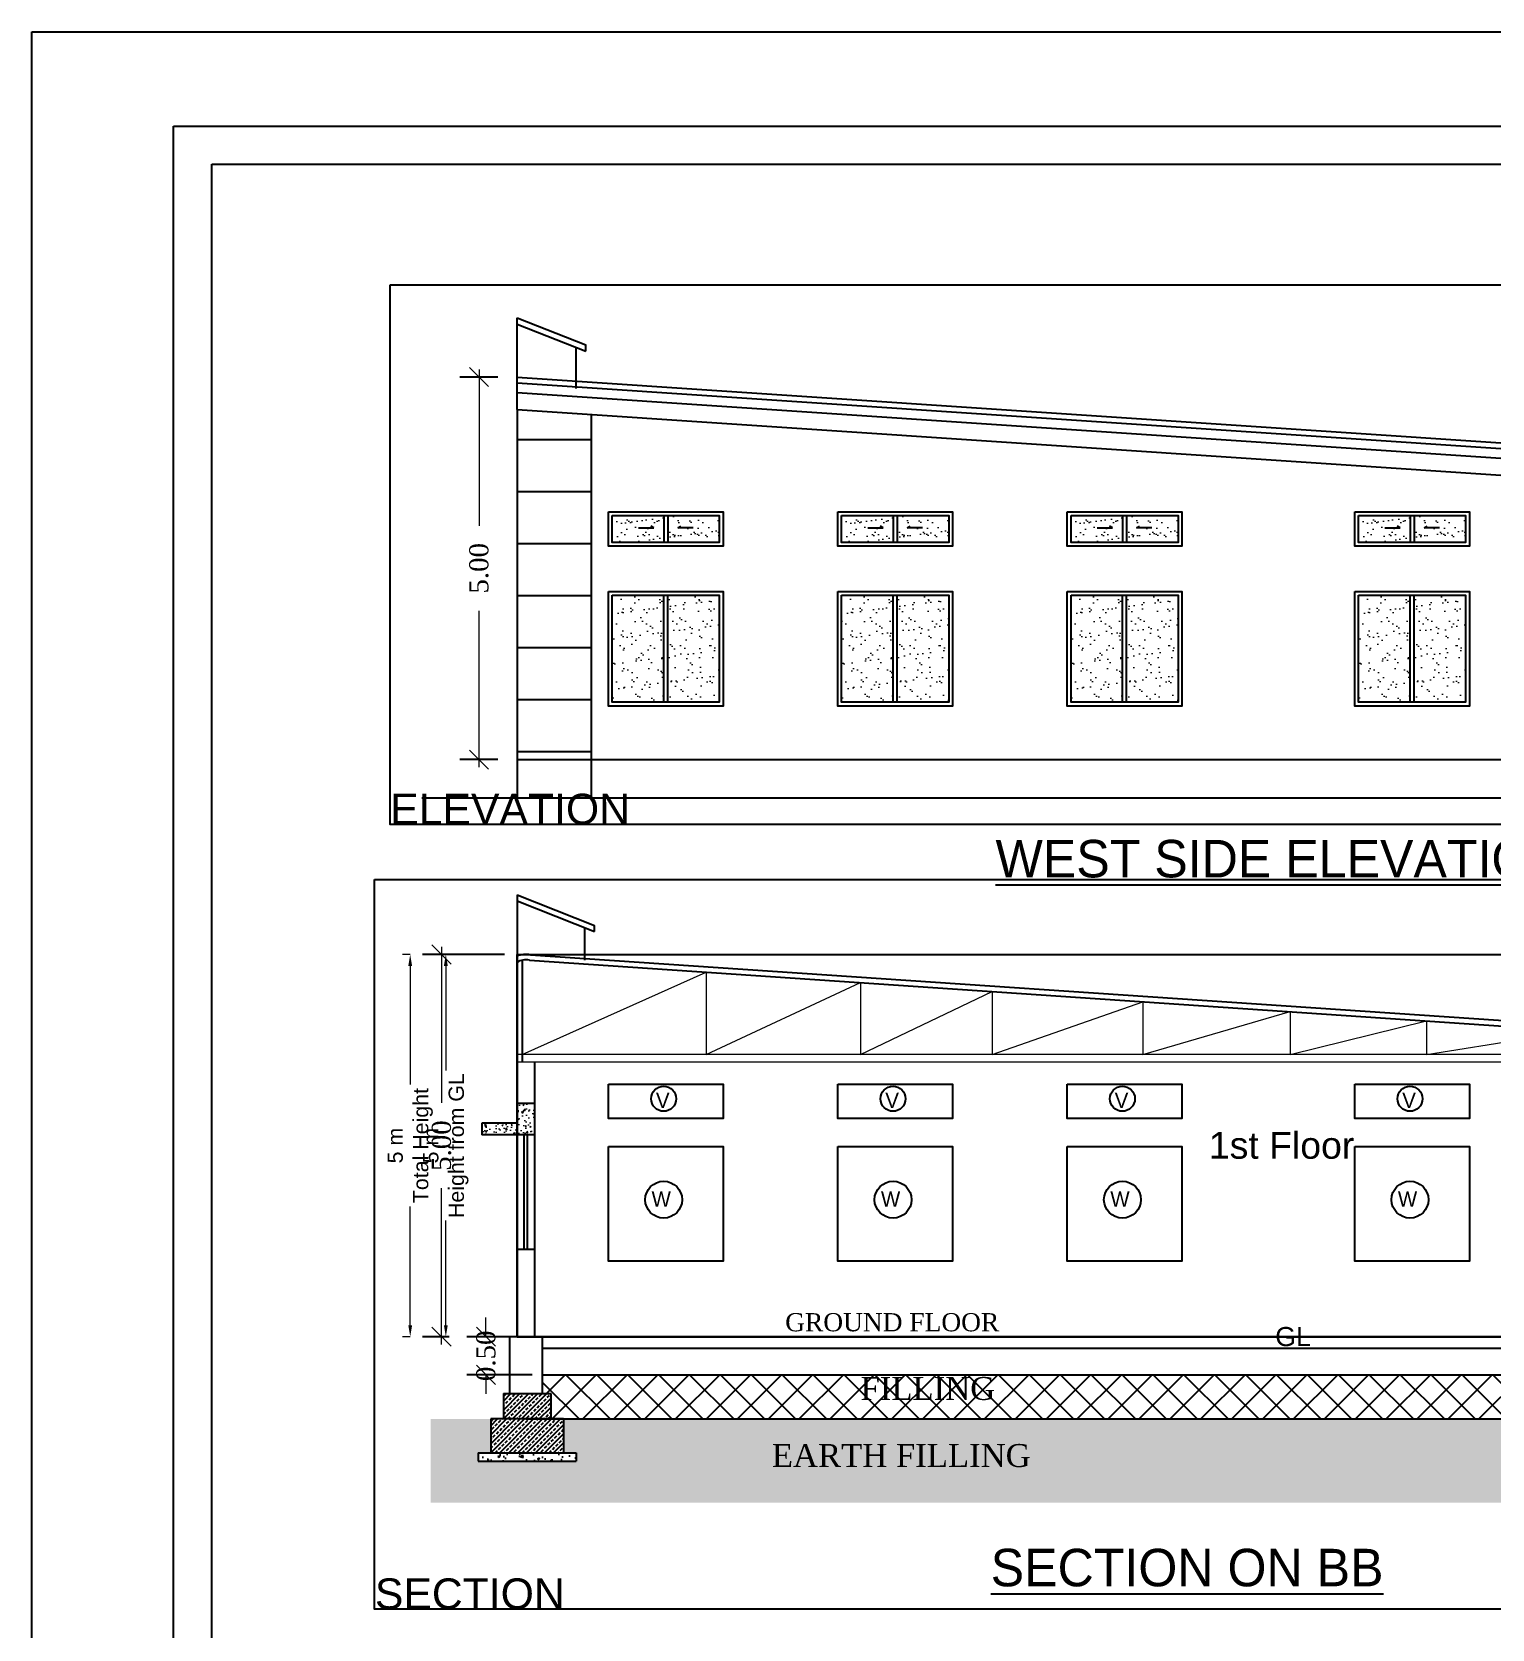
# Model space of a CAD drawing. Header units: metres. Extents: x 4203 to 4342, y -2959 to -2859.
# Drawn here: x 4296.4 to 4315.5, y -2945.66 to -2924.77 of the extents above; entities that cross this region are included whole.
import ezdxf

# ---------------------------------------------------------------- set-up
doc = ezdxf.new("R2010")
doc.units = ezdxf.units.M
doc.header["$LTSCALE"] = 0.1
doc.layers.get('0').update_dxf_attribs({"true_color": 0xffffff})
for name, color, linetype, true_color in [('__BN_BuildingPlan', 52, 'Continuous', 0xbdbd00), ('__BN_ElevationPlan', 7, 'Continuous', 0x4b0082), ('__BN_FloorInSection', 132, 'Continuous', 0x00bdbd), ('__BN_GroundLevel', 63, 'Continuous', 0xadbd7e), ('__BN_Section', 75, 'Continuous', 0x6b8156), ('__BN_SectionDimensions', 7, 'Continuous', 0x40e0d0)]:
    doc.layers.add(name, color=color, linetype=linetype, true_color=true_color)
doc.styles.add('ArialStyle', font='arial.ttf')
doc.styles.add('BuildNowFont', font='arial.ttf')
doc.styles.add('PreDCRFont', font='times.ttf', dxfattribs={"height": 0.25})
doc.styles.add('SPECTRUM 1', font='arial.ttf', dxfattribs={"height": 200})
doc.styles.get("Standard").update_dxf_attribs({"font": 'times.ttf'})
doc.dimstyles.new('PDCR-PLOT-INT', dxfattribs={"dimtxt": 0.25, "dimasz": 0.25, "dimexe": 0.25, "dimexo": 0.25, "dimgap": 0.25, "dimtad": 0, "dimzin": 0, "dimdsep": 46, "dimtxsty": 'PreDCRFont', "dimblk": 'OBLIQUE', "dimcen": 0.5, "dimdle": 0.1, "dimadec": 0, "dimazin": 0, "dimtfac": 1, "dimtix": 1, "dimtofl": 0, "dimtmove": 1, "dimatfit": 1, "dimfxl": 1, "dimtolj": 1, "dimtzin": 0, "dimlwd": 15, "dimarcsym": 0})
doc.dimstyles.new('PDF_OPTIMIZED', dxfattribs={"dimtxt": 0.2, "dimasz": 0.15, "dimexe": 0.1, "dimexo": 0, "dimgap": 0.05, "dimtad": 0, "dimdsep": 46, "dimtxsty": 'ArialStyle', "dimcen": 0.09, "dimclrd": 256, "dimclre": 256, "dimclrt": 256, "dimadec": 0, "dimazin": 0, "dimtfac": 1, "dimtdec": 4, "dimtofl": 0, "dimtmove": 0, "dimatfit": 3, "dimfxl": 1, "dimtolj": 1, "dimtzin": 0, "dimlwd": 15, "dimlwe": 9, "dimarcsym": 0})

# ---------------------------------------------------------------- blocks, each defined once
blk = doc.blocks.new('_Oblique')
at = {"color": 0, "linetype": 'ByBlock', "lineweight": -2}
blk.add_line((-0.5, -0.5), (0.5, 0.5), dxfattribs=at)
blk = doc.blocks.new('*D43')
at = {"color": 0, "lineweight": -2, "transparency": 16777216}
for p, q in [((4302.585, -2936.839), (4301.511, -2936.839)), ((4301.861, -2941.838), (4301.511, -2941.838))]:
    blk.add_line(p, q, dxfattribs=at)
at = {"color": 0, "lineweight": 15, "transparency": 16777216}
for p, q in [((4301.761, -2936.739), (4301.761, -2938.781)), ((4301.761, -2941.938), (4301.761, -2939.896))]:
    blk.add_line(p, q, dxfattribs=at)
at = {"layer": 'Defpoints', "color": 0, "transparency": 16777216}
for p in [(4302.835, -2936.839, -0.813), (4301.761, -2941.838), (4302.111, -2941.838, -0.284)]:
    blk.add_point(p, dxfattribs=at)
at = {"color": 0, "lineweight": 15, "transparency": 16777216, "xscale": 0.25, "yscale": 0.25, "zscale": 0.25}
for p, rotation in [((4301.761, -2936.839), 90), ((4301.761, -2941.838), 270)]:
    blk.add_blockref('_Oblique', p, dxfattribs=dict(at, rotation=rotation))
at = {"color": 0, "transparency": 16777216, "insert": (4301.761, -2939.339), "char_height": 0.25, "attachment_point": 5, "rotation": 90, "style": 'PreDCRFont'}
blk.add_mtext('\\A1;5.00', dxfattribs=at)
blk = doc.blocks.new('*D44')
at = {"color": 0, "lineweight": -2, "transparency": 16777216}
for p, q in [((4302.498, -2929.288), (4302.001, -2929.288)), ((4302.498, -2934.291), (4302.001, -2934.291))]:
    blk.add_line(p, q, dxfattribs=at)
at = {"color": 0, "lineweight": 15, "transparency": 16777216}
for p, q in [((4302.251, -2929.188), (4302.251, -2931.232)), ((4302.251, -2934.391), (4302.251, -2932.347))]:
    blk.add_line(p, q, dxfattribs=at)
at = {"layer": 'Defpoints', "color": 0, "transparency": 16777216}
for p in [(4302.748, -2929.288, -0.529), (4302.251, -2934.291), (4302.748, -2934.291, -0.241)]:
    blk.add_point(p, dxfattribs=at)
at = {"color": 0, "lineweight": 15, "transparency": 16777216, "xscale": 0.25, "yscale": 0.25, "zscale": 0.25}
for p, rotation in [((4302.251, -2929.288), 90), ((4302.251, -2934.291), 270)]:
    blk.add_blockref('_Oblique', p, dxfattribs=dict(at, rotation=rotation))
at = {"color": 0, "transparency": 16777216, "insert": (4302.251, -2931.789), "char_height": 0.25, "attachment_point": 5, "rotation": 90, "style": 'PreDCRFont'}
blk.add_mtext('\\A1;5.00', dxfattribs=at)
blk = doc.blocks.new('*D47')
at = {"color": 0, "lineweight": 15, "transparency": 16777216}
for p, q in [((4302.342, -2941.838), (4302.342, -2941.588)), ((4302.342, -2942.337), (4302.342, -2942.587))]:
    blk.add_line(p, q, dxfattribs=at)
at = {"color": 0, "lineweight": -2, "transparency": 16777216}
for p, q in [((4302.946, -2941.838), (4302.092, -2941.838)), ((4302.946, -2942.337), (4302.092, -2942.337))]:
    blk.add_line(p, q, dxfattribs=at)
at = {"layer": 'Defpoints', "color": 0, "transparency": 16777216}
for p in [(4302.342, -2941.838), (4303.196, -2941.838, -0.52), (4303.196, -2942.337, -0.526)]:
    blk.add_point(p, dxfattribs=at)
at = {"color": 0, "lineweight": 15, "transparency": 16777216, "xscale": 0.25, "yscale": 0.25, "zscale": 0.25}
for p, rotation in [((4302.342, -2941.838), 270), ((4302.342, -2942.337), 90)]:
    blk.add_blockref('_Oblique', p, dxfattribs=dict(at, rotation=rotation))
at = {"color": 0, "transparency": 16777216, "insert": (4302.342, -2942.088), "char_height": 0.25, "attachment_point": 5, "rotation": 90, "style": 'PreDCRFont'}
blk.add_mtext('\\A1;0.50', dxfattribs=at)
blk = doc.blocks.new('*D86')
at = {"layer": '__BN_SectionDimensions', "color": 133, "lineweight": 9, "true_color": 0x40e0d0, "transparency": 16777216}
for p, q in [((4301.351, -2936.839), (4301.251, -2936.839)), ((4301.351, -2941.838), (4301.251, -2941.838))]:
    blk.add_line(p, q, dxfattribs=at)
at = {"layer": '__BN_SectionDimensions', "color": 133, "lineweight": 15, "true_color": 0x40e0d0, "transparency": 16777216}
for p, q in [((4301.351, -2936.989), (4301.351, -2938.54)), ((4301.351, -2941.688), (4301.351, -2940.137))]:
    blk.add_line(p, q, dxfattribs=at)
at = {"layer": '__BN_SectionDimensions', "color": 133, "true_color": 0x40e0d0, "transparency": 16777216}
for points in [[(4301.326, -2936.989), (4301.376, -2936.989), (4301.351, -2936.839)], [(4301.326, -2941.688), (4301.376, -2941.688), (4301.351, -2941.838)]]:
    blk.add_solid(points, dxfattribs=at)
at = {"layer": 'Defpoints', "color": 0, "transparency": 16777216}
for p in [(4301.351, -2936.839), (4301.351, -2936.839), (4301.351, -2941.838)]:
    blk.add_point(p, dxfattribs=at)
at = {"layer": '__BN_SectionDimensions', "color": 133, "true_color": 0x40e0d0, "transparency": 16777216, "insert": (4301.351, -2939.339), "char_height": 0.2, "attachment_point": 5, "rotation": 90, "style": 'ArialStyle'}
blk.add_mtext('\\A1;5 m^JTotal Height', dxfattribs=at)
blk = doc.blocks.new('*D87')
at = {"layer": '__BN_SectionDimensions', "color": 133, "lineweight": 9, "true_color": 0x40e0d0, "transparency": 16777216}
for p, q in [((4301.817, -2936.839), (4301.717, -2936.839)), ((4301.817, -2941.838), (4301.717, -2941.838))]:
    blk.add_line(p, q, dxfattribs=at)
at = {"layer": '__BN_SectionDimensions', "color": 133, "lineweight": 15, "true_color": 0x40e0d0, "transparency": 16777216}
for p, q in [((4301.817, -2936.989), (4301.817, -2938.358)), ((4301.817, -2941.688), (4301.817, -2940.32))]:
    blk.add_line(p, q, dxfattribs=at)
at = {"layer": '__BN_SectionDimensions', "color": 133, "true_color": 0x40e0d0, "transparency": 16777216}
for points in [[(4301.792, -2936.989), (4301.842, -2936.989), (4301.817, -2936.839)], [(4301.792, -2941.688), (4301.842, -2941.688), (4301.817, -2941.838)]]:
    blk.add_solid(points, dxfattribs=at)
at = {"layer": 'Defpoints', "color": 0, "transparency": 16777216}
for p in [(4301.817, -2936.839), (4301.817, -2936.839), (4301.817, -2941.838)]:
    blk.add_point(p, dxfattribs=at)
at = {"layer": '__BN_SectionDimensions', "color": 133, "true_color": 0x40e0d0, "transparency": 16777216, "insert": (4301.817, -2939.339), "char_height": 0.2, "attachment_point": 5, "rotation": 90, "style": 'ArialStyle'}
blk.add_mtext('\\A1;5 m^JHeight from GL', dxfattribs=at)

msp = doc.modelspace()

# ---------------------------------------------------------------- hatches: boundary and pattern name
h = msp.add_hatch()
h.set_pattern_fill('_USER', color=8, scale=0.68, style=0, pattern_type=0)
h.set_pattern_definition([(0, (4733.6146, -316.8647), (0, 0.68), [])])
h.paths.add_polyline_path([(4302.748, -2929.711), (4303.716, -2929.776), (4303.716, -2934.276), (4302.763, -2934.276)])
at = {"lineweight": 5, "ltscale": 0.5}
h = msp.add_hatch(dxfattribs=at)
h.set_pattern_fill('AR-SAND', color=8, scale=0.004, style=0)
h.set_pattern_definition([(37.5, (5110.3265, -298.917), (-0.006400125, 0.195765295), [0, -0.154432, 0, -0.17272, 0, -0.1651]), (7.5, (5110.3265, -298.917), (0.179809313, 0.28673004), [0, -0.083312, 0, -0.139192, 0, -0.05334]), (327.5, (5110.20153, -298.917), (0.316396948, 0.000574874), [0, -0.0508, 0, -0.18288, 0, -0.23876]), (317.5, (5110.20153, -298.917), (0.30542258, 0.08917173), [0, -0.0254, 0, -0.119888, 0, -0.13716])])
h.paths.add_polyline_path([(4303.994, -2931.1), (4303.994, -2931.45), (4304.669, -2931.45), (4304.669, -2931.1)])
h.paths.add_polyline_path([(4304.719, -2931.1), (4304.719, -2931.45), (4305.394, -2931.45), (4305.394, -2931.1)])
h = msp.add_hatch(dxfattribs=at)
h.set_pattern_fill('AR-SAND', color=8, scale=0.004, style=0)
h.set_pattern_definition([(37.5, (5113.3265, -298.917), (-0.006400125, 0.195765295), [0, -0.154432, 0, -0.17272, 0, -0.1651]), (7.5, (5113.3265, -298.917), (0.179809313, 0.28673004), [0, -0.083312, 0, -0.139192, 0, -0.05334]), (327.5, (5113.20153, -298.917), (0.316396948, 0.000574874), [0, -0.0508, 0, -0.18288, 0, -0.23876]), (317.5, (5113.20153, -298.917), (0.30542258, 0.08917173), [0, -0.0254, 0, -0.119888, 0, -0.13716])])
h.paths.add_polyline_path([(4306.994, -2931.1), (4306.994, -2931.45), (4307.669, -2931.45), (4307.669, -2931.1)])
h.paths.add_polyline_path([(4307.719, -2931.1), (4307.719, -2931.45), (4308.394, -2931.45), (4308.394, -2931.1)])
h = msp.add_hatch(dxfattribs=at)
h.set_pattern_fill('AR-SAND', color=8, scale=0.004, style=0)
h.set_pattern_definition([(37.5, (5116.3265, -298.917), (-0.006400125, 0.195765295), [0, -0.154432, 0, -0.17272, 0, -0.1651]), (7.5, (5116.3265, -298.917), (0.179809313, 0.28673004), [0, -0.083312, 0, -0.139192, 0, -0.05334]), (327.5, (5116.20153, -298.917), (0.316396948, 0.000574874), [0, -0.0508, 0, -0.18288, 0, -0.23876]), (317.5, (5116.20153, -298.917), (0.30542258, 0.08917173), [0, -0.0254, 0, -0.119888, 0, -0.13716])])
h.paths.add_polyline_path([(4309.994, -2931.1), (4309.994, -2931.45), (4310.669, -2931.45), (4310.669, -2931.1)])
h.paths.add_polyline_path([(4310.719, -2931.1), (4310.719, -2931.45), (4311.394, -2931.45), (4311.394, -2931.1)])
h = msp.add_hatch(dxfattribs=at)
h.set_pattern_fill('AR-SAND', color=8, scale=0.004, style=0)
h.set_pattern_definition([(37.5, (5120.08757, -298.917), (-0.006400125, 0.195765295), [0, -0.154432, 0, -0.17272, 0, -0.1651]), (7.5, (5120.08757, -298.917), (0.179809313, 0.28673004), [0, -0.083312, 0, -0.139192, 0, -0.05334]), (327.5, (5119.9626, -298.917), (0.316396948, 0.000574874), [0, -0.0508, 0, -0.18288, 0, -0.23876]), (317.5, (5119.9626, -298.917), (0.30542258, 0.08917173), [0, -0.0254, 0, -0.119888, 0, -0.13716])])
h.paths.add_polyline_path([(4313.755, -2931.1), (4313.755, -2931.45), (4314.43, -2931.45), (4314.43, -2931.1)])
h.paths.add_polyline_path([(4314.48, -2931.1), (4314.48, -2931.45), (4315.155, -2931.45), (4315.155, -2931.1)])
h = msp.add_hatch(dxfattribs=at)
h.set_pattern_fill('AR-SAND', color=8, scale=0.005, style=0)
h.set_pattern_definition([(37.5, (5110.3265, -295.94267), (-0.008000156, 0.244706619), [0, -0.19304, 0, -0.2159, 0, -0.206375]), (7.5, (5110.3265, -295.94267), (0.22476164, 0.35841255), [0, -0.10414, 0, -0.17399, 0, -0.066675]), (327.5, (5110.17029, -295.94267), (0.395496185, 0.000718592), [0, -0.0635, 0, -0.2286, 0, -0.29845]), (317.5, (5110.1703, -295.94267), (0.381778226, 0.11146466), [0, -0.03175, 0, -0.14986, 0, -0.17145])])
h.paths.add_polyline_path([(4304.669, -2932.141), (4303.994, -2932.141), (4303.994, -2933.541), (4304.669, -2933.541)])
h.paths.add_polyline_path([(4305.394, -2932.141), (4304.719, -2932.141), (4304.719, -2933.541), (4305.394, -2933.541)])
h = msp.add_hatch(dxfattribs=at)
h.set_pattern_fill('AR-SAND', color=8, scale=0.005, style=0)
h.set_pattern_definition([(37.5, (5113.3265, -295.94267), (-0.008000156, 0.244706619), [0, -0.19304, 0, -0.2159, 0, -0.206375]), (7.5, (5113.3265, -295.94267), (0.22476164, 0.35841255), [0, -0.10414, 0, -0.17399, 0, -0.066675]), (327.5, (5113.17029, -295.94267), (0.395496185, 0.000718592), [0, -0.0635, 0, -0.2286, 0, -0.29845]), (317.5, (5113.1703, -295.94267), (0.381778226, 0.11146466), [0, -0.03175, 0, -0.14986, 0, -0.17145])])
h.paths.add_polyline_path([(4307.669, -2932.141), (4306.994, -2932.141), (4306.994, -2933.541), (4307.669, -2933.541)])
h.paths.add_polyline_path([(4308.394, -2932.141), (4307.719, -2932.141), (4307.719, -2933.541), (4308.394, -2933.541)])
h = msp.add_hatch(dxfattribs=at)
h.set_pattern_fill('AR-SAND', color=8, scale=0.005, style=0)
h.set_pattern_definition([(37.5, (5116.3265, -295.94267), (-0.008000156, 0.244706619), [0, -0.19304, 0, -0.2159, 0, -0.206375]), (7.5, (5116.3265, -295.94267), (0.22476164, 0.35841255), [0, -0.10414, 0, -0.17399, 0, -0.066675]), (327.5, (5116.17029, -295.94267), (0.395496185, 0.000718592), [0, -0.0635, 0, -0.2286, 0, -0.29845]), (317.5, (5116.1703, -295.94267), (0.381778226, 0.11146466), [0, -0.03175, 0, -0.14986, 0, -0.17145])])
h.paths.add_polyline_path([(4310.669, -2932.141), (4309.994, -2932.141), (4309.994, -2933.541), (4310.669, -2933.541)])
h.paths.add_polyline_path([(4311.394, -2932.141), (4310.719, -2932.141), (4310.719, -2933.541), (4311.394, -2933.541)])
h = msp.add_hatch(dxfattribs=at)
h.set_pattern_fill('AR-SAND', color=8, scale=0.005, style=0)
h.set_pattern_definition([(37.5, (5120.08757, -295.94267), (-0.008000156, 0.244706619), [0, -0.19304, 0, -0.2159, 0, -0.206375]), (7.5, (5120.08757, -295.94267), (0.22476164, 0.35841255), [0, -0.10414, 0, -0.17399, 0, -0.066675]), (327.5, (5119.93136, -295.94267), (0.395496185, 0.000718592), [0, -0.0635, 0, -0.2286, 0, -0.29845]), (317.5, (5119.93136, -295.94267), (0.381778226, 0.11146466), [0, -0.03175, 0, -0.14986, 0, -0.17145])])
h.paths.add_polyline_path([(4314.43, -2932.141), (4313.755, -2932.141), (4313.755, -2933.541), (4314.43, -2933.541)])
h.paths.add_polyline_path([(4315.155, -2932.141), (4314.48, -2932.141), (4314.48, -2933.541), (4315.155, -2933.541)])
h = msp.add_hatch(dxfattribs=at)
h.set_pattern_fill('AR-CONC', color=8, scale=0.001, style=0)
h.set_pattern_definition([(50, (4958.95383, -325.57521), (0.182184669, -0.0159390855), [0.01905, -0.20955]), (355, (4958.95383, -325.5752), (-0.035243421, 0.191056845), [0.01524, -0.167640584]), (100.451445, (4958.96901, -325.57654), (0.146941247, 0.175117752), [0.016190009, -0.178090245]), (46.1842, (4958.95383, -325.5244), (0.27107904, -0.042042328), [0.028575, -0.314325]), (96.635558, (4958.97642, -325.5279), (0.237404134, 0.247426125), [0.024285023, -0.267135608]), (351.184151, (4958.95383, -325.5244), (0.237404134, 0.247426125), [0.022859967, -0.251459732]), (21, (4958.97923, -325.53711), (0.151614391, -0.102265198), [0.01905, -0.20955]), (326, (4958.97923, -325.5371), (0.061802028, 0.184187966), [0.01524, -0.16764]), (71.451445, (4958.99186, -325.54563), (0.213416419, 0.081922769), [0.016190009, -0.178089938]), (37.5, (4958.95383, -325.57521), (0.0030886033, 0.0845550389), [0, -0.165608, 0, -0.17018, 0, -0.168275]), (7.5, (4958.95383, -325.57521), (0.0668196625, 0.1001805748), [0, -0.097028, 0, -0.161798, 0, -0.064135]), (327.5, (4958.897185, -325.57521), (0.1355905952, -0.005728744), [0, -0.0635, 0, -0.19812, 0, -0.26289]), (317.5, (4958.87179, -325.57521), (0.1481291814, 0.025426491), [0, -0.08255, 0, -0.131572, 0, -0.18669])])
h.paths.add_polyline_path([(4302.288, -2939.046), (4302.748, -2939.046), (4302.748, -2938.79), (4302.978, -2938.79), (4302.978, -2939.196), (4302.288, -2939.196)])
h = msp.add_hatch()
h.set_pattern_fill('ANSI37', color=8, scale=0.09)
h.set_pattern_definition([(45, (0, -10.09935), (-0.202055763, 0.202055763), []), (135, (0, -10.09935), (-0.202055763, -0.202055763), [])])
h.paths.add_polyline_path([(4322.34, -2942.582), (4322.418, -2942.582), (4322.426, -2942.337), (4303.086, -2942.337), (4303.078, -2942.582), (4303.191, -2942.582), (4303.191, -2942.914), (4303.357, -2942.914), (4322.34, -2942.914)])
h = msp.add_hatch()
h.set_pattern_fill('ANSI33', color=8, scale=0.331837, angle=-0.0008, style=0)
h.set_pattern_definition([(44.999, (4302.5703, -2942.91393), (-0.05866, 0.058662), []), (44.999, (4302.628964, -2942.91393), (-0.05866, 0.058662), [0.0414796, -0.02074])])
h.paths.add_polyline_path([(4303.191, -2942.914), (4303.191, -2942.582), (4302.57, -2942.582), (4302.57, -2942.914)])
at = {"lineweight": 0}
h = msp.add_hatch(dxfattribs=at)
h.set_pattern_fill('EARTH', color=256, scale=0.05, angle=45)
h.set_pattern_definition([(45, (0, -10.09935), (3e-17, 0.449012806), [0.3175, -0.3175]), (45, (-0.0842, -10.01516), (3e-17, 0.449012806), [0.3175, -0.3175]), (45, (-0.16838, -9.93097), (3e-17, 0.449012806), [0.3175, -0.3175]), (135, (-0.16838, -9.87484), (-0.449012806, 3e-17), [0.3175, -0.3175]), (135, (-0.0842, -9.79065), (-0.449012806, 3e-17), [0.3175, -0.3175]), (135, (3e-17, -9.70646), (-0.449012806, 3e-17), [0.3175, -0.3175])])
h.paths.add_polyline_path([(4323.734, -2943.424), (4323.293, -2943.424), (4323.293, -2943.461), (4323.351, -2943.476), (4323.36, -2943.52), (4323.244, -2943.467), (4322.008, -2943.467), (4322.008, -2943.356), (4322.174, -2943.356), (4322.174, -2942.914), (4303.357, -2942.914), (4303.357, -2943.356), (4303.523, -2943.356), (4303.523, -2943.467), (4302.238, -2943.467), (4302.238, -2943.356), (4302.404, -2943.356), (4302.404, -2942.914), (4301.62, -2942.914), (4301.62, -2944.007), (4323.734, -2944.007)])
h = msp.add_hatch()
h.set_pattern_fill('ANSI33', color=8, scale=0.331837, angle=-0.0008, style=0)
h.set_pattern_definition([(44.999, (4302.40438, -2943.356375), (-0.05866, 0.058662), []), (44.999, (4302.46304, -2943.35638), (-0.05866, 0.058662), [0.0414796, -0.02074])])
h.paths.add_polyline_path([(4302.902, -2943.356), (4303.357, -2943.356), (4303.357, -2942.914), (4302.57, -2942.914), (4302.404, -2942.914), (4302.404, -2943.356)])
at = {"linetype": 'Continuous'}
h = msp.add_hatch(dxfattribs=at)
h.set_pattern_fill('AR-CONC', color=8, scale=0.036084)
h.set_pattern_definition([(50, (1893.59213, -12769.91365), (0.2588135717, -0.0226432536), [0.027062729, -0.297690018]), (355, (1893.59213, -12769.91365), (-0.05006653, 0.271418291), [0.021650183, -0.2381520144]), (100.4514445, (1893.6137, -12769.91554), (0.208747041, 0.2487750343), [0.0229997805, -0.2529975854]), (46.1842, (1893.59213, -12769.8415), (0.385099504, -0.059725379), [0.040594093, -0.446535027]), (96.6356355, (1893.6242, -12769.84646), (0.337260038, 0.351497435), [0.03449969, -0.379496592]), (351.184164, (1893.59213, -12769.8415), (0.337260038, 0.351497435), [0.032475275, -0.357228022]), (21, (1893.6282, -12769.85953), (0.215385783, -0.1452795452), [0.027062729, -0.297690018]), (326, (1893.6282, -12769.85953), (0.087797025, 0.261660521), [0.021650183, -0.2381520144]), (71.4514447, (1893.64616, -12769.87163), (0.3031828054, 0.1163809754), [0.02299978, -0.2529975854]), (37.5, (1893.59213, -12769.91365), (0.0043877182, 0.120120215), [0, -0.2352653233, 0, -0.2417603783, 0, -0.2390541054]), (7.5, (1893.59213, -12769.91365), (0.094925061, 0.1423180965), [0, -0.1378394993, 0, -0.2298527776, 0, -0.0911111873]), (327.5, (1893.51166, -12769.91365), (0.1926225584, -0.0081386184), [0, -0.0902090964, 0, -0.2814523807, 0, -0.373465659]), (317.5, (1893.47558, -12769.91365), (0.2104347894, 0.03612152), [0, -0.1172718253, 0, -0.1869132477, 0, -0.2652147433])])
h.paths.add_polyline_path([(4303.523, -2943.467), (4303.523, -2943.356), (4302.57, -2943.356), (4302.238, -2943.356), (4302.238, -2943.467)])

# ---------------------------------------------------------------- linework, layer by layer
at = {"color": 1, "ltscale": 3}
for p, q in [((4302.748, -2928.595, -0.529), (4302.748, -2928.515, -0.529)), ((4302.748, -2928.515, -0.529), (4303.646, -2928.868, -0.529)), ((4302.748, -2929.711, -0.529), (4302.748, -2928.515, -0.529)), ((4302.748, -2928.595, -0.529), (4303.646, -2928.948, -0.529)), ((4303.522, -2929.436, -0.529), (4303.522, -2928.9, -0.529)), ((4303.646, -2928.948, -0.529), (4303.646, -2928.868, -0.529)), ((4302.748, -2936.06, -0.813), (4303.761, -2936.459, -0.813)), ((4302.748, -2936.06, -0.813), (4302.748, -2938.146, -0.813)), ((4302.748, -2936.14, -0.813), (4303.761, -2936.539, -0.813)), ((4303.761, -2936.539, -0.813), (4303.761, -2936.459, -0.813)), ((4303.637, -2936.913, -0.813), (4303.637, -2936.49, -0.813)), ((4302.925, -2936.844, -0.813), (4322.823, -2938.188, -0.284)), ((4302.814, -2936.917, -1.029), (4302.814, -2938.248, -0.813)), ((4302.91, -2936.915, -0.813), (4322.809, -2938.259, -0.284))]:
    msp.add_line(p, q, dxfattribs=at)
at = {"color": 5}
for p, q in [((4302.748, -2929.711, -0.529), (4302.748, -2934.791, 0.043)), ((4303.716, -2929.776, -1.307), (4303.716, -2934.776, 0.652)), ((4302.748, -2930.816, -0.538), (4302.748, -2934.276, -0.015)), ((4304.669, -2931.1, -1.349), (4304.669, -2931.45, -1.349)), ((4304.719, -2931.1, -1.349), (4304.719, -2931.45, -1.349)), ((4307.669, -2931.1, -1.349), (4307.669, -2931.45, -1.349)), ((4307.719, -2931.1, -1.349), (4307.719, -2931.45, -1.349)), ((4310.669, -2931.1, -1.349), (4310.669, -2931.45, -1.349)), ((4310.719, -2931.1, -1.349), (4310.719, -2931.45, -1.349)), ((4314.43, -2931.1, -1.349), (4314.43, -2931.45, -1.349)), ((4314.48, -2931.1, -1.349), (4314.48, -2931.45, -1.349)), ((4302.748, -2934.291, -0.241), (4322.748, -2934.291, -0.741)), ((4301.504, -2934.791, 0.059), (4324.45, -2934.791, -0.141)), ((4302.748, -2934.791, -0.241), (4322.748, -2934.791, -0.741)), ((4302.748, -2934.791, -0.301), (4324.42, -2934.791, -0.741))]:
    msp.add_line(p, q, dxfattribs=at)
at = {"color": 8}
for p, q in [((4304.537, -2931.26, -0.587), (4304.497, -2931.239, -0.587)), ((4304.85, -2931.26, -0.587), (4304.891, -2931.239, -0.587)), ((4307.537, -2931.26, -0.587), (4307.497, -2931.239, -0.587)), ((4307.85, -2931.26, -0.587), (4307.891, -2931.239, -0.587)), ((4310.537, -2931.26, -0.587), (4310.497, -2931.239, -0.587)), ((4310.85, -2931.26, -0.587), (4310.891, -2931.239, -0.587)), ((4314.298, -2931.26, -0.587), (4314.258, -2931.239, -0.587)), ((4314.611, -2931.26, -0.587), (4314.652, -2931.239, -0.587)), ((4304.336, -2931.26, -0.587), (4304.537, -2931.26, -0.587)), ((4305.051, -2931.26, -0.587), (4304.85, -2931.26, -0.587)), ((4307.336, -2931.26, -0.587), (4307.537, -2931.26, -0.587)), ((4308.051, -2931.26, -0.587), (4307.85, -2931.26, -0.587)), ((4310.336, -2931.26, -0.587), (4310.537, -2931.26, -0.587)), ((4311.051, -2931.26, -0.587), (4310.85, -2931.26, -0.587)), ((4314.097, -2931.26, -0.587), (4314.298, -2931.26, -0.587)), ((4314.812, -2931.26, -0.587), (4314.611, -2931.26, -0.587))]:
    msp.add_line(p, q, dxfattribs=at)
at = {"color": 1}
for p, q in [((4304.669, -2933.541, -0.059), (4304.669, -2932.141, -0.059)), ((4304.719, -2933.541, -0.059), (4304.719, -2932.141, -0.059)), ((4307.669, -2933.541, -0.059), (4307.669, -2932.141, -0.059)), ((4307.719, -2933.541, -0.059), (4307.719, -2932.141, -0.059)), ((4310.669, -2933.541, -0.059), (4310.669, -2932.141, -0.059)), ((4310.719, -2933.541, -0.059), (4310.719, -2932.141, -0.059)), ((4314.43, -2933.541, -0.059), (4314.43, -2932.141, -0.059)), ((4314.48, -2933.541, -0.059), (4314.48, -2932.141, -0.059))]:
    msp.add_line(p, q, dxfattribs=at)
at = {"color": 8, "lineweight": 9}
for p, q in [((4302.814, -2938.146, -0.829), (4305.224, -2937.071, -0.751)), ((4305.224, -2937.071, -0.751), (4305.224, -2938.146, -0.747)), ((4305.224, -2938.146, -0.747), (4307.241, -2937.207, -0.698)), ((4307.241, -2937.207, -0.698), (4307.241, -2938.146, -0.694)), ((4307.241, -2938.146, -0.694), (4308.962, -2937.324, -0.652)), ((4308.962, -2937.324, -0.652), (4308.962, -2938.146, -0.649)), ((4308.962, -2938.146, -0.649), (4310.935, -2937.457, -0.6)), ((4310.935, -2937.457, -0.6), (4310.935, -2938.146, -0.597)), ((4310.935, -2938.146, -0.597), (4312.86, -2937.587, -0.549)), ((4312.86, -2937.587, -0.549), (4312.86, -2938.146, -0.546)), ((4312.86, -2938.146, -0.546), (4314.644, -2937.707, -0.501)), ((4314.644, -2937.707, -0.501), (4314.644, -2938.146, -0.498)), ((4314.644, -2938.146, -0.498), (4316.579, -2937.838, -0.45)), ((4322.748, -2938.146, -0.284), (4302.748, -2938.146, -0.813)), ((4322.748, -2938.248, -0.284), (4302.748, -2938.248, -0.813))]:
    msp.add_line(p, q, dxfattribs=at)
at = {"color": 6}
for p, q in [((4302.748, -2938.146, -0.813), (4302.748, -2941.838, -0.529)), ((4302.978, -2938.248, -0.813), (4302.978, -2941.838, -0.529)), ((4302.648, -2941.838, -0.529), (4302.648, -2942.582, -0.529)), ((4303.078, -2941.838, -0.529), (4302.648, -2941.838, -0.529)), ((4302.863, -2941.838, -0.529), (4322.418, -2941.838)), ((4303.078, -2941.838, -0.529), (4303.078, -2942.582, -0.529)), ((4303.078, -2941.987, -0.529), (4322.418, -2941.987)), ((4303.078, -2942.337, -0.529), (4322.418, -2942.337)), ((4302.57, -2942.582, -0.529), (4303.191, -2942.582, -0.529)), ((4302.57, -2942.582, -0.529), (4302.57, -2942.914, -0.529)), ((4303.191, -2942.582, -0.529), (4303.191, -2942.914, -0.529)), ((4303.357, -2942.914, -0.529), (4302.404, -2942.914, -0.529)), ((4302.404, -2942.914, -0.529), (4302.404, -2943.356, -0.529)), ((4302.863, -2942.914, -0.529), (4322.174, -2942.914, 0)), ((4303.357, -2942.914, -0.529), (4303.357, -2943.356, -0.529)), ((4302.238, -2943.356, -0.529), (4303.523, -2943.356, -0.529)), ((4302.238, -2943.356, -0.529), (4302.238, -2943.467, -0.529)), ((4303.523, -2943.356, -0.529), (4303.523, -2943.467, -0.529)), ((4302.238, -2943.467, -0.529), (4303.523, -2943.467, -0.529))]:
    msp.add_line(p, q, dxfattribs=at)
at = {"color": 203}
for p, q in [((4302.978, -2938.79, -0.738), (4302.748, -2938.79, -0.738)), ((4302.748, -2938.79, -0.738), (4302.748, -2939.046, -0.738)), ((4302.978, -2938.79, -0.738), (4302.978, -2940.696, -0.738)), ((4302.288, -2939.046, -0.738), (4302.288, -2939.196, -0.738)), ((4302.748, -2939.046, -0.738), (4302.288, -2939.046, -0.738)), ((4302.978, -2939.196, -0.738), (4302.288, -2939.196, -0.738)), ((4302.748, -2940.696, -0.738), (4302.748, -2939.196, -0.738)), ((4302.843, -2940.696, -0.738), (4302.843, -2939.196, -0.738)), ((4302.883, -2940.696, -0.738), (4302.883, -2939.196, -0.738)), ((4302.978, -2940.696, -0.738), (4302.748, -2940.696, -0.738))]:
    msp.add_line(p, q, dxfattribs=at)
at = {"color": 116, "linetype": 'Continuous', "lineweight": -3}
msp.add_line((4302.748, -2941.838, -0.529), (4302.978, -2941.838, -0.529), dxfattribs=at)
for points in [[(4298.255, -2926.006), (4339.565, -2926.006), (4339.565, -2957.99), (4298.255, -2957.99)], [(4298.755, -2926.506), (4339.065, -2926.506), (4339.065, -2957.49), (4298.755, -2957.49)]]:
    msp.add_lwpolyline(points, close=True)
at = {"color": 1, "ltscale": 5, "elevation": -0.529}
for points in [[(4302.748, -2929.288), (4322.998, -2930.641)], [(4302.748, -2929.365), (4322.998, -2930.717)]]:
    msp.add_lwpolyline(points, dxfattribs=at)
at = {"color": 42, "elevation": -0.529}
for points in [[(4302.748, -2929.49), (4302.748, -2929.49), (4322.998, -2930.841)], [(4302.748, -2929.711), (4302.748, -2929.711), (4322.998, -2931.063)]]:
    msp.add_lwpolyline(points, dxfattribs=at)
at = {"color": 5}
for points in [[(4303.944, -2931.05), (4305.444, -2931.05), (4305.444, -2931.5), (4303.944, -2931.5)], [(4303.994, -2931.1), (4305.394, -2931.1), (4305.394, -2931.45), (4303.994, -2931.45)], [(4306.944, -2931.05), (4308.444, -2931.05), (4308.444, -2931.5), (4306.944, -2931.5)], [(4306.994, -2931.1), (4308.394, -2931.1), (4308.394, -2931.45), (4306.994, -2931.45)], [(4309.944, -2931.05), (4311.444, -2931.05), (4311.444, -2931.5), (4309.944, -2931.5)], [(4309.994, -2931.1), (4311.394, -2931.1), (4311.394, -2931.45), (4309.994, -2931.45)], [(4313.705, -2931.05), (4315.205, -2931.05), (4315.205, -2931.5), (4313.705, -2931.5)], [(4313.755, -2931.1), (4315.155, -2931.1), (4315.155, -2931.45), (4313.755, -2931.45)], [(4303.944, -2932.091), (4305.444, -2932.091), (4305.444, -2933.591), (4303.944, -2933.591)], [(4306.944, -2932.091), (4308.444, -2932.091), (4308.444, -2933.591), (4306.944, -2933.591)], [(4309.944, -2932.091), (4311.444, -2932.091), (4311.444, -2933.591), (4309.944, -2933.591)], [(4313.705, -2932.091), (4315.205, -2932.091), (4315.205, -2933.591), (4313.705, -2933.591)]]:
    msp.add_lwpolyline(points, close=True, dxfattribs=at)
at = {"color": 1}
for points in [[(4303.994, -2932.141), (4305.394, -2932.141), (4305.394, -2933.541), (4303.994, -2933.541)], [(4306.994, -2932.141), (4308.394, -2932.141), (4308.394, -2933.541), (4306.994, -2933.541)], [(4309.994, -2932.141), (4311.394, -2932.141), (4311.394, -2933.541), (4309.994, -2933.541)], [(4313.755, -2932.141), (4315.155, -2932.141), (4315.155, -2933.541), (4313.755, -2933.541)]]:
    msp.add_lwpolyline(points, close=True, dxfattribs=at)
at = {"color": 203}
for points in [[(4303.944, -2938.534), (4305.444, -2938.534), (4305.444, -2938.984), (4303.944, -2938.984)], [(4306.944, -2938.534), (4308.444, -2938.534), (4308.444, -2938.984), (4306.944, -2938.984)], [(4309.944, -2938.534), (4311.444, -2938.534), (4311.444, -2938.984), (4309.944, -2938.984)], [(4313.705, -2938.534), (4315.205, -2938.534), (4315.205, -2938.984), (4313.705, -2938.984)], [(4303.944, -2939.352), (4305.444, -2939.352), (4305.444, -2940.852), (4303.944, -2940.852)], [(4306.944, -2939.352), (4308.444, -2939.352), (4308.444, -2940.852), (4306.944, -2940.852)], [(4309.944, -2939.352), (4311.444, -2939.352), (4311.444, -2940.852), (4309.944, -2940.852)], [(4313.705, -2939.352), (4315.205, -2939.352), (4315.205, -2940.852), (4313.705, -2940.852)]]:
    msp.add_lwpolyline(points, close=True, dxfattribs=at)
at = {"color": 251, "true_color": 0x636466}
for centre, radius in [((4304.666, -2938.726, -0.283), 0.164), ((4307.666, -2938.726, -0.283), 0.164), ((4310.666, -2938.726, -0.283), 0.164), ((4314.427, -2938.726, -0.283), 0.164), ((4304.666, -2940.046, 0.001), 0.241), ((4307.666, -2940.046, 0.001), 0.241), ((4310.666, -2940.046, 0.001), 0.241), ((4314.427, -2940.046, 0.001), 0.241)]:
    msp.add_circle(centre, radius, dxfattribs=at)
at = {"color": 1, "ltscale": 3}
for radius, start, end in [(0.288, 77.7215, 113.5229), (0.216, 77.4712, 122.1511)]:
    msp.add_arc((4302.863, -2937.126, -0.813), radius, start, end, dxfattribs=at)
at = {"layer": '__BN_BuildingPlan'}
msp.add_lwpolyline([(4296.404, -2924.775), (4341.576, -2924.775), (4341.576, -2957.99), (4296.404, -2957.99)], close=True, dxfattribs=at)
at = {"layer": '__BN_ElevationPlan'}
msp.add_lwpolyline([(4301.087, -2928.08), (4325.773, -2928.08), (4325.773, -2935.14), (4301.087, -2935.14)], close=True, dxfattribs=at)
at = {"layer": '__BN_FloorInSection'}
msp.add_lwpolyline([(4302.748, -2936.839), (4322.748, -2936.839), (4322.748, -2941.838), (4302.748, -2941.838)], close=True, dxfattribs=at)
at = {"layer": '__BN_GroundLevel'}
msp.add_lwpolyline([(4302.748, -2941.838), (4323.048, -2941.838)], dxfattribs=at)
at = {"layer": '__BN_Section'}
msp.add_lwpolyline([(4300.886, -2935.857), (4328.737, -2935.857), (4328.737, -2945.402), (4300.886, -2945.402)], close=True, dxfattribs=at)

# ---------------------------------------------------------------- texts
at = {"char_height": 0.49045, "width": 26.66439, "attachment_point": 1}
for s, insert in [('{\\fCalisto MT|b0|i0|c0|p18;\\LWEST SIDE ELEVATION}', (4309.006, -2935.341, 0.368)), ('{\\fCalisto MT|b0|i0|c0|p18;\\LSECTION ON BB}', (4308.943, -2944.612, -1.77))]:
    msp.add_mtext(s, dxfattribs=dict(at, insert=insert))
at = {"color": 251, "true_color": 0x636466, "char_height": 0.2, "width": 32.78804, "attachment_point": 1}
for s, insert in [('{\\fCalisto MT|b0|i0|c0|p18;V}', (4304.565, -2938.648, 91.735)), ('{\\fCalisto MT|b0|i0|c0|p18;V}', (4307.565, -2938.648, 91.735)), ('{\\fCalisto MT|b0|i0|c0|p18;V}', (4310.565, -2938.648, 91.735)), ('{\\fCalisto MT|b0|i0|c0|p18;V}', (4314.326, -2938.648, 91.735)), ('{\\fCalisto MT|b0|i0|c0|p18;W}', (4304.508, -2939.938, 92.019)), ('{\\fCalisto MT|b0|i0|c0|p18;W}', (4307.508, -2939.938, 92.019)), ('{\\fCalisto MT|b0|i0|c0|p18;W}', (4310.508, -2939.938, 92.019)), ('{\\fCalisto MT|b0|i0|c0|p18;W}', (4314.269, -2939.938, 92.019))]:
    msp.add_mtext(s, dxfattribs=dict(at, insert=insert))
at = {"attachment_point": 3, "style": 'SPECTRUM 1'}
for s, insert, char_height in [('\\pxql;{\\fTimes New Roman|b0|i0|c0|p18;GROUND FLOOR}', (4311.395, -2941.53, 0.195), 0.23743), ('\\pxql;{\\fTimes New Roman|b0|i0|c0|p18;FILLING}', (4312.38, -2942.365, 0.246), 0.3), ('\\pxql;{\\fTimes New Roman|b0|i0|c0|p18;EARTH FILLING}', (4311.22, -2943.242, -0.059), 0.3)]:
    msp.add_mtext_dynamic_manual_height_columns(s, width=5.1392, gutter_width=1, heights=[0], dxfattribs=dict(at, insert=insert, char_height=char_height))
at = {"layer": '__BN_ElevationPlan', "color": 196, "true_color": 0x4b0082, "insert": (4301.09, -2934.94), "char_height": 0.4, "width": 19.7489, "attachment_point": 4, "style": 'BuildNowFont'}
msp.add_mtext('ELEVATION', dxfattribs=at)
at = {"layer": '__BN_FloorInSection', "color": 132, "true_color": 0x00bdbd, "insert": (4312.748, -2939.338), "char_height": 0.35, "width": 19, "attachment_point": 5, "style": 'BuildNowFont'}
msp.add_mtext('1st Floor', dxfattribs=at)
at = {"layer": '__BN_GroundLevel', "color": 63, "true_color": 0xadbd7e, "insert": (4312.898, -2941.838), "char_height": 0.25, "attachment_point": 5, "style": 'BuildNowFont'}
msp.add_mtext('GL', dxfattribs=at)
at = {"layer": '__BN_Section', "color": 67, "true_color": 0x6b8156, "insert": (4300.889, -2945.202), "char_height": 0.4, "width": 22.28118, "attachment_point": 4, "style": 'BuildNowFont'}
msp.add_mtext('SECTION', dxfattribs=at)

# ---------------------------------------------------------------- dimensions: what is measured, and where the dimension line sits
for base, p1, p2, picture, middle in [((4302.251, -2934.291), (4302.748, -2929.288, -0.529), (4302.748, -2934.291, -0.241), '*D44', (4302.251, -2931.789)), ((4301.761, -2941.838), (4302.835, -2936.839, -0.813), (4302.111, -2941.838, -0.284), '*D43', (4301.761, -2939.339)), ((4302.342, -2941.838), (4303.196, -2942.337, -0.526), (4303.196, -2941.838, -0.52), '*D47', (4302.342, -2942.088))]:
    dim = msp.add_linear_dim(base=base, p1=p1, p2=p2, angle=90, dimstyle='PDCR-PLOT-INT')
    dim.commit()
    dim.dimension.update_dxf_attribs({"geometry": picture, "text_midpoint": middle})
at = {"layer": '__BN_SectionDimensions', "color": 133, "true_color": 0x40e0d0}
for p1, p2, text, picture, middle in [((4301.351, -2941.838), (4301.351, -2936.839), '5 m^JTotal Height', '*D86', (4301.351, -2939.339)), ((4301.817, -2941.838), (4301.817, -2936.839), '5 m^JHeight from GL', '*D87', (4301.817, -2939.339))]:
    dim = msp.add_aligned_dim(p1=p1, p2=p2, distance=0, text=text, dimstyle='PDF_OPTIMIZED', override={"dimpost": '<> '}, dxfattribs=at)
    dim.commit()
    dim.dimension.update_dxf_attribs({"geometry": picture, "text_midpoint": middle, "text_rotation": 90})

doc.saveas('drawing.dxf')
